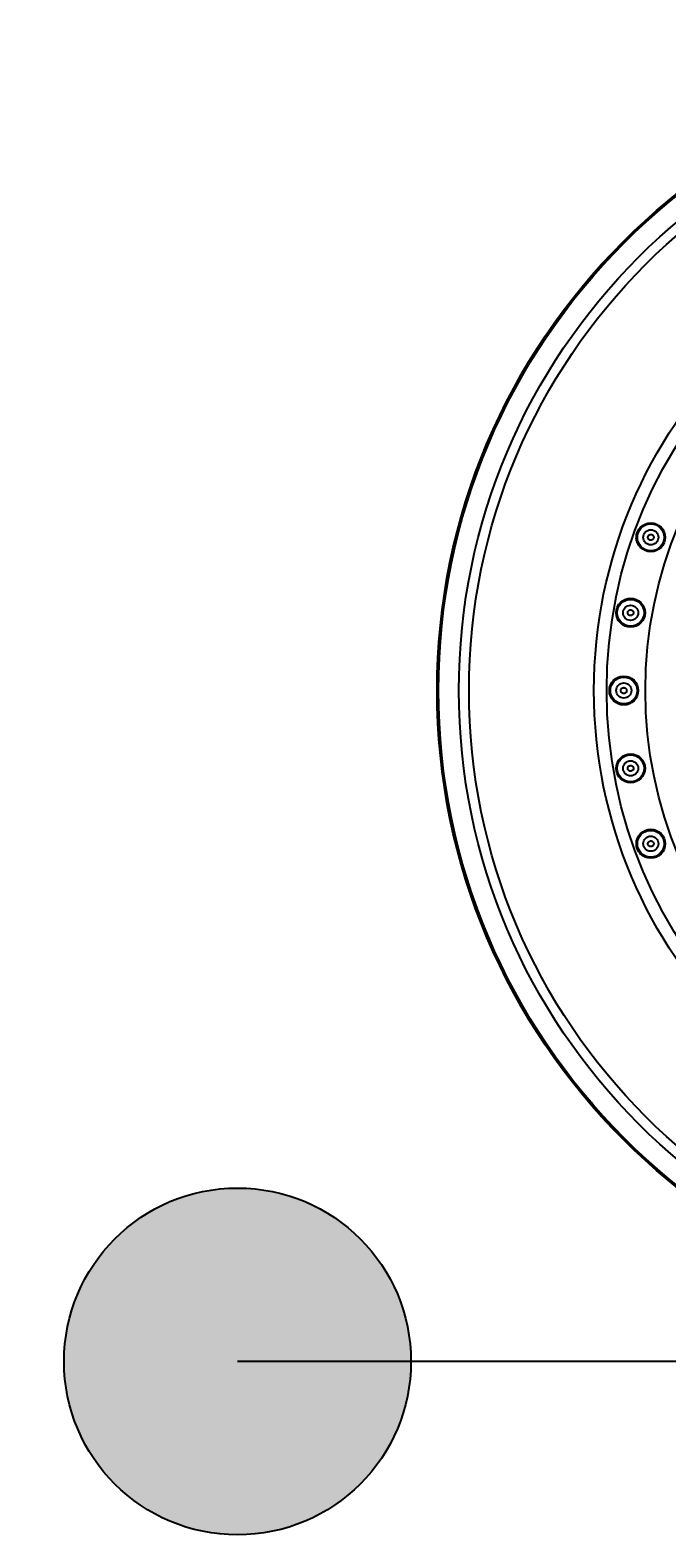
# Model space of a CAD drawing. Header units: millimetres. Extents: x 236955 to 308542, y 30900 to 88969.
# Drawn here: x 302023.5 to 302133.6, y 70775.4 to 71035.8 of the extents above; entities that cross this region are included whole.
import ezdxf

# ---------------------------------------------------------------- set-up
doc = ezdxf.new("R2010")
doc.units = ezdxf.units.MM
doc.header["$LTSCALE"] = 100
doc.header["$PDMODE"] = 3
doc.layers.get('DEFPOINTS').update_dxf_attribs({"color": 248})
for name, color, linetype in [('0-ELC TEXT', 7, 'Continuous'), ('07-DIM WAL', 5, 'Continuous'), ('CO-BATH', 6, 'Continuous'), ('F-HAT', 251, 'Continuous')]:
    doc.layers.add(name, color=color, linetype=linetype)
doc.styles.add('HY 울릉도 L', font='')
doc.styles.get('HY 울릉도 L').set_extended_font_data('HY울릉도L')
doc.dimstyles.new('30', dxfattribs={"dimscale": 30, "dimtxt": 2, "dimasz": 1, "dimexe": 1, "dimexo": 1, "dimgap": 1, "dimtad": 1, "dimdec": 0, "dimrnd": 0.05, "dimdsep": 46, "dimlunit": 6, "dimtxsty": 'HY 울릉도 L', "dimblk": 'ARCHTICK', "dimcen": 2.5, "dimdle": 1, "dimclrd": 133, "dimclre": 133, "dimclrt": 30, "dimadec": 0, "dimazin": 0, "dimtfac": 1, "dimtdec": 0, "dimtix": 1, "dimtmove": 2, "dimatfit": 3, "dimldrblk": 'ARCHTICK', "dimfxl": 1, "dimlwd": -1, "dimlwe": -1, "dimarcsym": 0})

# ---------------------------------------------------------------- blocks, each defined once
blk = doc.blocks.new('vjswjdjeh')
at = {"layer": 'F-HAT', "color": 8}
for centre, radius in [((339392.2, 64369.02), 109.79), ((339392.2, 64369.02), 109.68), ((339392.2, 64369.02), 109.53), ((339392.2, 64369.02), 106.01), ((339392.2, 64369.02), 104.26), ((339392.2, 64369.02), 82.66), ((339392.2, 64369.02), 80.46), ((339392.2, 64369.02), 73.76), ((339319.37, 64395.52), 2.5), ((339319.37, 64395.52), 2.32), ((339319.37, 64395.52), 1.31), ((339315.88, 64382.47), 2.5), ((339315.88, 64382.47), 2.32), ((339315.88, 64382.47), 1.31), ((339314.7, 64369.02), 2.5), ((339314.7, 64369.02), 2.32), ((339314.7, 64369.02), 1.31), ((339315.88, 64355.56), 2.5), ((339315.88, 64355.56), 2.32), ((339315.88, 64355.56), 1.31), ((339319.37, 64342.51), 2.5), ((339319.37, 64342.51), 2.32), ((339319.37, 64342.51), 1.31)]:
    blk.add_circle(centre, radius, dxfattribs=at)
for start, end in [(160.0011, 160.8412), (169.1634, 170.7128), (179.3339, 180.6675), (189.2885, 190.8386), (199.9989, 200.8692)]:
    blk.add_arc((339392.2, 64369.02), 79.87, start, end, dxfattribs=at)
for points, knots in [([(339319.84, 64395.35), (339319.82, 64395.28), (339319.73, 64395.15), (339319.54, 64395.03), (339319.31, 64395.01), (339319.09, 64395.09), (339318.93, 64395.25), (339318.86, 64395.47), (339318.88, 64395.62), (339318.9, 64395.69)], [0, 0, 0, 0, 0.222133, 0.444289, 0.666476, 0.888675, 1.110862, 1.333019, 1.555152, 1.555152, 1.555152, 1.555152]), ([(339318.9, 64395.69), (339318.93, 64395.76), (339319.01, 64395.89), (339319.21, 64396.01), (339319.44, 64396.03), (339319.65, 64395.96), (339319.81, 64395.79), (339319.89, 64395.57), (339319.87, 64395.42), (339319.84, 64395.35)], [0, 0, 0, 0, 0.222134, 0.444291, 0.666477, 0.888675, 1.110861, 1.333018, 1.555152, 1.555152, 1.555152, 1.555152]), ([(339316.37, 64382.39), (339316.36, 64382.31), (339316.3, 64382.17), (339316.12, 64382.02), (339315.9, 64381.96), (339315.68, 64382), (339315.49, 64382.13), (339315.38, 64382.33), (339315.37, 64382.49), (339315.39, 64382.56)], [0, 0, 0, 0, 0.222133, 0.444289, 0.666476, 0.888675, 1.110862, 1.333019, 1.555152, 1.555152, 1.555152, 1.555152]), ([(339315.39, 64382.56), (339315.4, 64382.63), (339315.46, 64382.78), (339315.63, 64382.93), (339315.85, 64382.99), (339316.08, 64382.95), (339316.26, 64382.82), (339316.37, 64382.61), (339316.38, 64382.46), (339316.37, 64382.39)], [0, 0, 0, 0, 0.222134, 0.444291, 0.666477, 0.888675, 1.110861, 1.333018, 1.555152, 1.555152, 1.555152, 1.555152]), ([(339314.2, 64369.02), (339314.2, 64369.09), (339314.23, 64369.24), (339314.38, 64369.42), (339314.58, 64369.52), (339314.81, 64369.52), (339315.02, 64369.42), (339315.16, 64369.24), (339315.2, 64369.09), (339315.2, 64369.02)], [0, 0, 0, 0, 0.222134, 0.444291, 0.666477, 0.888675, 1.110861, 1.333018, 1.555152, 1.555152, 1.555152, 1.555152]), ([(339315.2, 64369.02), (339315.2, 64368.94), (339315.16, 64368.79), (339315.02, 64368.61), (339314.81, 64368.51), (339314.58, 64368.51), (339314.38, 64368.61), (339314.23, 64368.79), (339314.2, 64368.94), (339314.2, 64369.02)], [0, 0, 0, 0, 0.222133, 0.444289, 0.666476, 0.888675, 1.110862, 1.333019, 1.555152, 1.555152, 1.555152, 1.555152]), ([(339315.39, 64355.47), (339315.37, 64355.54), (339315.38, 64355.7), (339315.49, 64355.9), (339315.68, 64356.03), (339315.9, 64356.07), (339316.12, 64356.01), (339316.3, 64355.86), (339316.36, 64355.72), (339316.37, 64355.65)], [0, 0, 0, 0, 0.222134, 0.444291, 0.666477, 0.888675, 1.110861, 1.333018, 1.555152, 1.555152, 1.555152, 1.555152]), ([(339316.37, 64355.65), (339316.38, 64355.57), (339316.37, 64355.42), (339316.26, 64355.22), (339316.08, 64355.08), (339315.85, 64355.04), (339315.63, 64355.11), (339315.46, 64355.26), (339315.4, 64355.4), (339315.39, 64355.47)], [0, 0, 0, 0, 0.222133, 0.444289, 0.666476, 0.888675, 1.110862, 1.333019, 1.555152, 1.555152, 1.555152, 1.555152]), ([(339318.9, 64342.34), (339318.88, 64342.41), (339318.86, 64342.56), (339318.93, 64342.78), (339319.09, 64342.94), (339319.31, 64343.02), (339319.54, 64343), (339319.73, 64342.88), (339319.82, 64342.75), (339319.84, 64342.68)], [0, 0, 0, 0, 0.222134, 0.444291, 0.666477, 0.888675, 1.110861, 1.333018, 1.555152, 1.555152, 1.555152, 1.555152]), ([(339319.84, 64342.68), (339319.87, 64342.61), (339319.89, 64342.46), (339319.81, 64342.24), (339319.65, 64342.08), (339319.44, 64342), (339319.21, 64342.02), (339319.01, 64342.14), (339318.93, 64342.27), (339318.9, 64342.34)], [0, 0, 0, 0, 0.222133, 0.444289, 0.666476, 0.888675, 1.110862, 1.333019, 1.555152, 1.555152, 1.555152, 1.555152])]:
    blk.add_open_spline(points, degree=3, knots=knots, dxfattribs=at)
blk = doc.blocks.new('_ArchTick')
at = {"color": 0, "linetype": 'ByBlock', "const_width": 0.15}
blk.add_lwpolyline([(-0.5, -0.5), (0.5, 0.5)], dxfattribs=at)
blk = doc.blocks.new('*D296')
at = {"layer": '07-DIM WAL', "color": 133}
for p, q in [((302539.61, 70950.5), (302539.61, 71150.9)), ((301809.61, 71120.9), (302569.61, 71120.9))]:
    blk.add_line(p, q, dxfattribs=at)
at = {"layer": 'DEFPOINTS', "color": 0}
for p in [(301839.61, 71120.9), (302539.61, 71120.9), (302539.61, 70920.5)]:
    blk.add_point(p, dxfattribs=at)
at = {"layer": '07-DIM WAL', "color": 133, "xscale": 30, "yscale": 30, "zscale": 30, "rotation": 180}
blk.add_blockref('_ArchTick', (301839.61, 71120.9), dxfattribs=at)
at = {"layer": '07-DIM WAL', "color": 133, "xscale": 30, "yscale": 30, "zscale": 30}
blk.add_blockref('_ArchTick', (302539.61, 71120.9), dxfattribs=at)
at = {"layer": '07-DIM WAL', "color": 30, "insert": (302189.61, 71182.16), "char_height": 60, "attachment_point": 5, "style": 'HY 울릉도 L'}
blk.add_mtext('700', dxfattribs=at)

msp = doc.modelspace()

# ---------------------------------------------------------------- hatches: boundary and pattern name
at = {"layer": '0-ELC TEXT'}
h = msp.add_hatch(color=256, dxfattribs=at)
h.dxf.hatch_style = 1
edge = h.paths.add_edge_path()
edge.add_arc((302059.34, 70805.43), 30, 180, 540)

# ---------------------------------------------------------------- linework, layer by layer
msp.add_line((303006.38, 70805.43), (302059.34, 70805.43), dxfattribs=at)
msp.add_circle((302059.34, 70805.43), 30, dxfattribs=at)

# ---------------------------------------------------------------- block references
at = {"layer": 'CO-BATH'}
msp.add_blockref('vjswjdjeh', (-37188.56, 6552.48), dxfattribs=at)

# ---------------------------------------------------------------- dimensions: what is measured, and where the dimension line sits
at = {"layer": '07-DIM WAL'}
dim = msp.add_linear_dim(base=(302539.61, 71120.9), p1=(301839.61, 71120.9), p2=(302539.61, 70920.5), dimstyle='30', dxfattribs=at)
dim.commit()
dim.dimension.update_dxf_attribs({"geometry": '*D296', "text_midpoint": (302189.61, 71182.16)})

doc.saveas('drawing.dxf')
